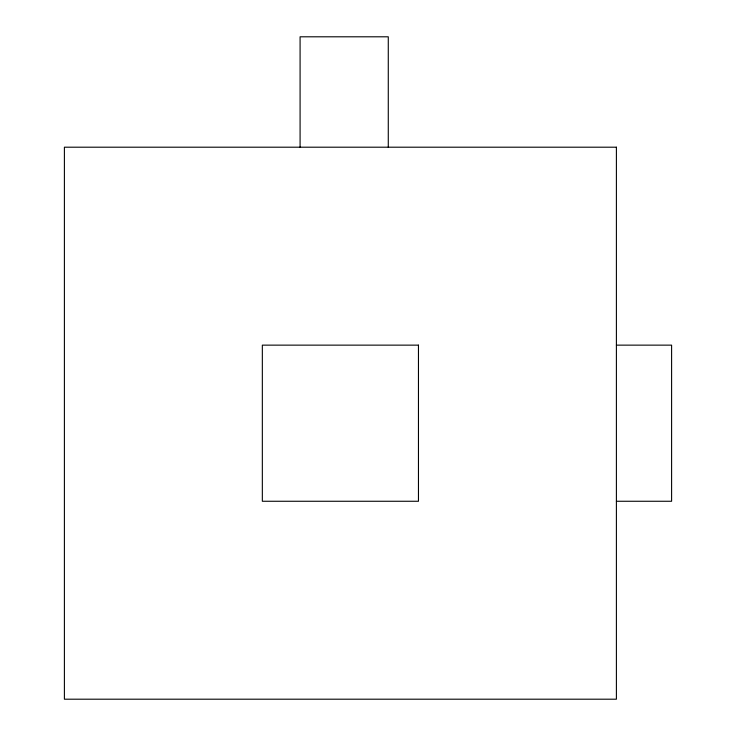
<?xml version="1.0" encoding="UTF-8"?>
<svg xmlns="http://www.w3.org/2000/svg" width="736" height="736" viewBox="0 0 736 736"><rect width="100%" height="100%" fill="white"/><g stroke="black" fill="none" stroke-linecap="round" stroke-linejoin="round"><path stroke-width="1.1" d="M616.4 345.138L671.6 345.138L671.6 501.262L616.4 501.262M388.277 147.2L388.277 36.8L300.086 36.8L300.086 147.2M616.4 147.2L64.4 147.2L64.4 699.2L616.4 699.2L616.4 147.2M418.462 345.138L262.338 345.138L262.338 501.262L418.462 501.262L418.462 345.138"/></g></svg>
